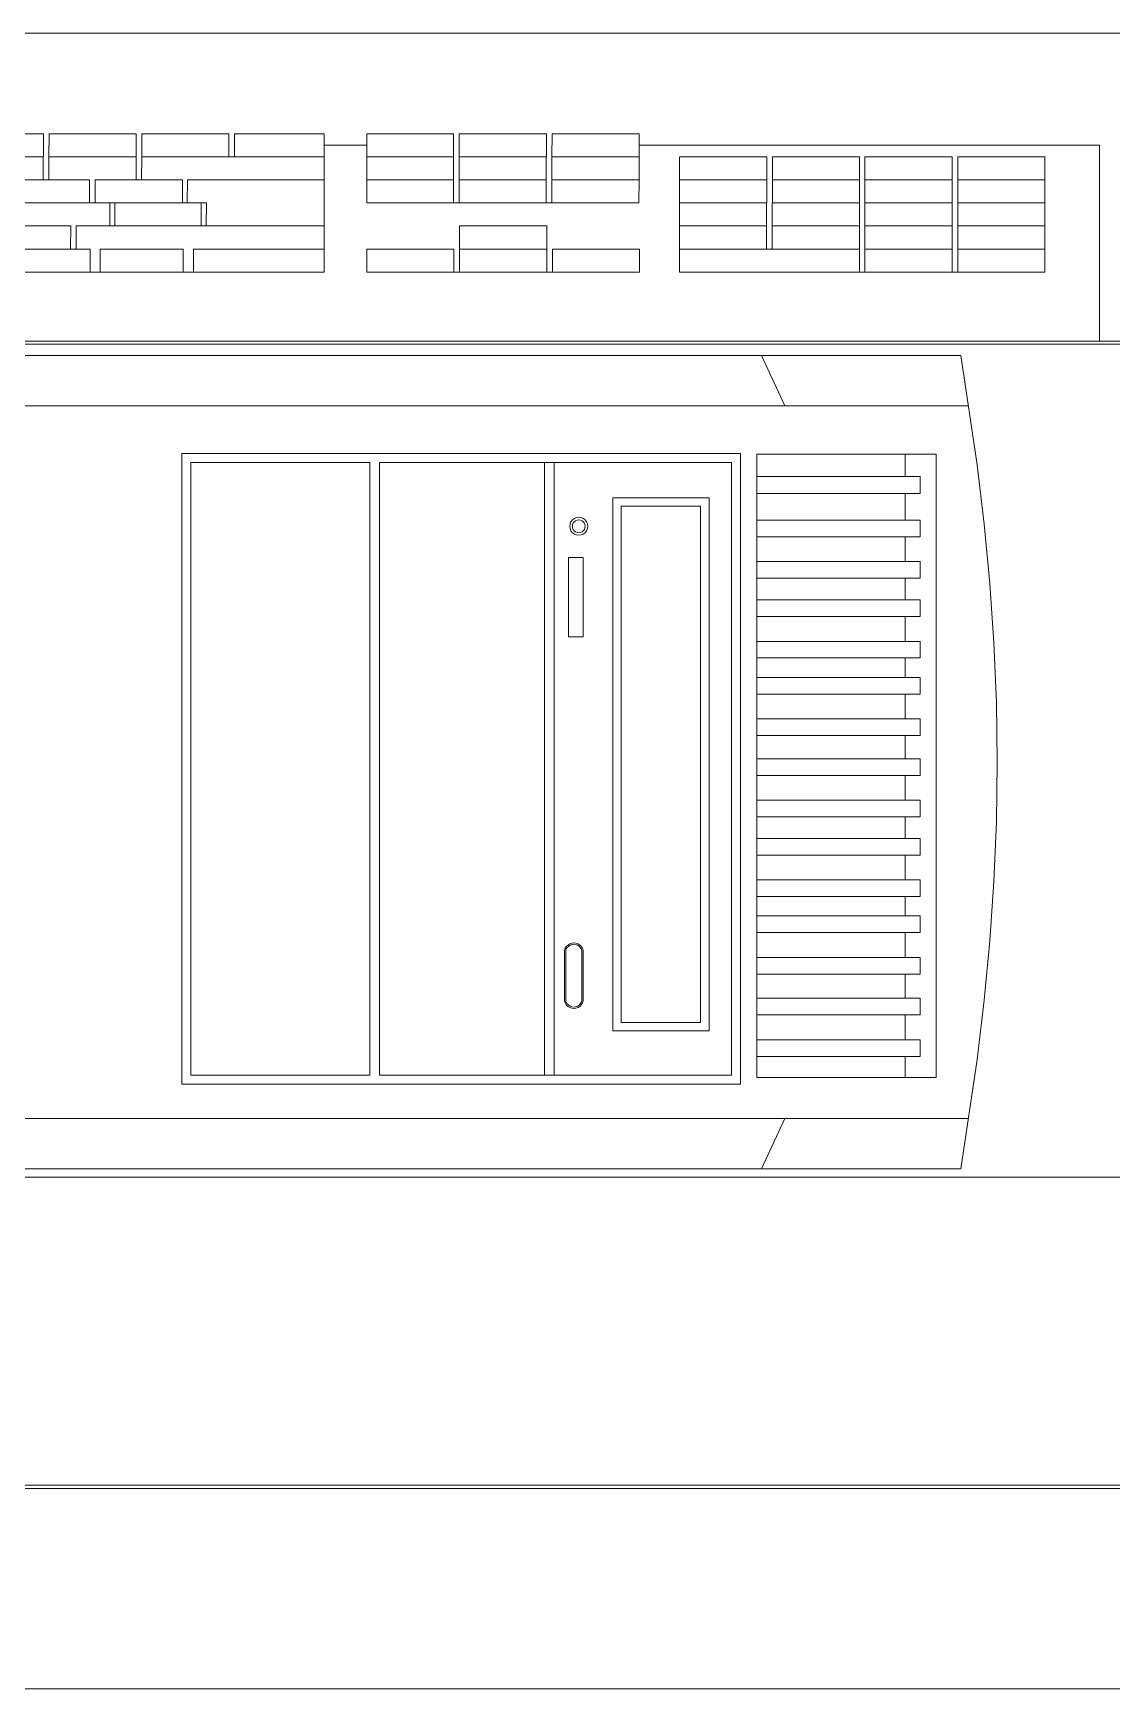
# Model space of a CAD drawing. Header units: millimetres. Extents: x 1256 to 2931, y 3298 to 3694.
# Drawn here: x 2784.24 to 2791.86, y 3399 to 3410.7 of the extents above; entities that cross this region are included whole.
import ezdxf

# ---------------------------------------------------------------- set-up
doc = ezdxf.new("R2010")
doc.units = ezdxf.units.MM
doc.layers.get('0').update_dxf_attribs({"color": 250, "lineweight": 5})
for name, color, linetype, lineweight in [('(C)1U - Gestion Cable', 250, 'Continuous', 5), ('Pantalla Rack', 250, 'Continuous', 5), ('Rack 1 - 2', 250, 'Continuous', 5), ('Servers', 250, 'Continuous', 5)]:
    doc.layers.add(name, color=color, linetype=linetype, lineweight=lineweight)

# ---------------------------------------------------------------- blocks, each defined once
blk = doc.blocks.new('TECLADO FRONTAL')
at = {"color": 250}
for p, q in [((-0.22843, 0.045), (-0.22843, 0.015)), ((-0.21013, 0.045), (-0.22843, 0.045)), ((-0.21015, 0.045), (-0.21017, 0.035)), ((-0.21013, 0.045), (-0.21014, 0.04)), ((-0.18879, 0.04), (-0.18878, 0.045)), ((-0.16986, 0.045), (-0.18878, 0.045)), ((-0.16986, 0.045), (-0.16987, 0.04)), ((-0.16865, 0.04), (-0.16864, 0.045)), ((-0.14973, 0.045), (-0.16864, 0.045)), ((-0.14973, 0.045), (-0.14974, 0.04)), ((-0.14852, 0.04), (-0.14851, 0.045)), ((-0.12959, 0.045), (-0.14851, 0.045)), ((-0.12959, 0.045), (-0.1296, 0.04)), ((-0.12838, 0.04), (-0.12837, 0.045)), ((-0.10945, 0.045), (-0.12837, 0.045)), ((-0.10945, 0.045), (-0.10946, 0.04)), ((-0.09765, 0.04), (-0.09764, 0.045)), ((-0.07872, 0.045), (-0.09764, 0.045)), ((-0.07872, 0.045), (-0.07873, 0.04)), ((-0.07751, 0.04), (-0.0775, 0.045)), ((-0.05858, 0.045), (-0.0775, 0.045)), ((-0.05858, 0.045), (-0.05859, 0.04)), ((-0.05738, 0.04), (-0.05737, 0.045)), ((-0.01831, 0.045), (-0.05737, 0.045)), ((-0.03845, 0.045), (-0.03846, 0.04)), ((-0.03724, 0.04), (-0.03723, 0.045)), ((-0.01831, 0.045), (-0.01832, 0.04)), ((-0.00757, 0.04), (-0.00755, 0.045)), ((0.01136, 0.045), (-0.00755, 0.045)), ((0.01136, 0.045), (0.01135, 0.04)), ((0.01257, 0.04), (0.01258, 0.045)), ((0.0315, 0.045), (0.01258, 0.045)), ((0.0315, 0.045), (0.03149, 0.04)), ((0.03271, 0.04), (0.03272, 0.045)), ((0.05163, 0.045), (0.03272, 0.045)), ((0.05163, 0.045), (0.05162, 0.04)), ((0.05284, 0.04), (0.05285, 0.045)), ((0.07226, 0.045), (0.05285, 0.045)), ((0.07226, 0.045), (0.07226, 0.015)), ((0.08154, 0.045), (0.08154, 0.03)), ((0.10039, 0.045), (0.08154, 0.045)), ((0.10039, 0.045), (0.10037, 0.04)), ((0.10159, 0.04), (0.1016, 0.045)), ((0.12052, 0.045), (0.1016, 0.045)), ((0.12052, 0.045), (0.12051, 0.04)), ((0.12173, 0.04), (0.12174, 0.045)), ((0.14066, 0.045), (0.12174, 0.045)), ((0.14066, 0.045), (0.14065, 0.04)), ((-0.24055, 0.0425), (-0.24055, 0)), ((-0.24055, 0.0425), (-0.22843, 0.0425)), ((-0.21014, 0.04), (-0.22843, 0.04)), ((-0.21015, 0.0425), (-0.18878, 0.0425)), ((-0.20895, 0.035), (-0.20894, 0.04)), ((-0.19002, 0.04), (-0.20894, 0.04)), ((-0.19002, 0.04), (-0.19003, 0.035)), ((-0.18882, 0.035), (-0.1888, 0.04)), ((-0.16987, 0.04), (-0.1888, 0.04)), ((-0.16989, 0.04), (-0.1699, 0.035)), ((-0.16868, 0.035), (-0.16867, 0.04)), ((-0.14974, 0.04), (-0.16867, 0.04)), ((-0.14975, 0.04), (-0.14976, 0.035)), ((-0.14854, 0.035), (-0.14853, 0.04)), ((-0.1296, 0.04), (-0.14853, 0.04)), ((-0.12962, 0.04), (-0.12963, 0.035)), ((-0.12841, 0.035), (-0.1284, 0.04)), ((-0.10946, 0.04), (-0.1284, 0.04)), ((-0.10948, 0.04), (-0.10949, 0.035)), ((-0.10946, 0.0425), (-0.09764, 0.0425)), ((-0.10827, 0.035), (-0.10826, 0.04)), ((-0.08934, 0.04), (-0.10826, 0.04)), ((-0.08934, 0.04), (-0.08935, 0.035)), ((-0.08813, 0.035), (-0.08812, 0.04)), ((-0.06921, 0.04), (-0.08812, 0.04)), ((-0.06921, 0.04), (-0.06922, 0.035)), ((-0.068, 0.035), (-0.06799, 0.04)), ((-0.04907, 0.04), (-0.06799, 0.04)), ((-0.04907, 0.04), (-0.04908, 0.035)), ((-0.04786, 0.035), (-0.04785, 0.04)), ((-0.02893, 0.04), (-0.04785, 0.04)), ((-0.02893, 0.04), (-0.02895, 0.035)), ((-0.02773, 0.035), (-0.02772, 0.04)), ((-0.0088, 0.04), (-0.02772, 0.04)), ((-0.01832, 0.0425), (-0.00756, 0.0425)), ((-0.0088, 0.04), (-0.00881, 0.035)), ((-0.00759, 0.035), (-0.00758, 0.04)), ((0.01135, 0.04), (-0.00758, 0.04)), ((0.01134, 0.04), (0.01133, 0.035)), ((0.01255, 0.035), (0.01256, 0.04)), ((0.03149, 0.04), (0.01256, 0.04)), ((0.03147, 0.04), (0.03146, 0.035)), ((0.03268, 0.035), (0.03269, 0.04)), ((0.07226, 0.04), (0.03269, 0.04)), ((0.07226, 0.0425), (0.08154, 0.0425)), ((0.10037, 0.04), (0.08154, 0.04)), ((0.10036, 0.04), (0.10035, 0.035)), ((0.10157, 0.035), (0.10158, 0.04)), ((0.12051, 0.04), (0.10158, 0.04)), ((0.1205, 0.04), (0.12049, 0.035)), ((0.1217, 0.035), (0.12171, 0.04)), ((0.14063, 0.04), (0.12171, 0.04)), ((0.14063, 0.04), (0.14062, 0.035)), ((0.14065, 0.0425), (0.24055, 0.0425)), ((0.14938, 0.04), (0.14938, 0.015)), ((0.16833, 0.04), (0.14938, 0.04)), ((0.16833, 0.04), (0.16829, 0.02)), ((0.16951, 0.02), (0.16955, 0.04)), ((0.18843, 0.04), (0.16955, 0.04)), ((0.18843, 0.04), (0.18843, 0.015)), ((0.18964, 0.04), (0.18964, 0.015)), ((0.20856, 0.04), (0.18964, 0.04)), ((0.20856, 0.04), (0.20856, 0.015)), ((0.20978, 0.04), (0.20978, 0.015)), ((0.22872, 0.04), (0.20978, 0.04)), ((0.2287, 0.04), (0.2287, 0.015)), ((0.24055, 0.0425), (0.24055, 0)), ((-0.2001, 0.035), (-0.22843, 0.035)), ((-0.2001, 0.035), (-0.20011, 0.03)), ((-0.19889, 0.03), (-0.19888, 0.035)), ((-0.17997, 0.035), (-0.19888, 0.035)), ((-0.17997, 0.035), (-0.17998, 0.03)), ((-0.17876, 0.03), (-0.17875, 0.035)), ((-0.15983, 0.035), (-0.17875, 0.035)), ((-0.15983, 0.035), (-0.15984, 0.03)), ((-0.15862, 0.03), (-0.15861, 0.035)), ((-0.13969, 0.035), (-0.15861, 0.035)), ((-0.13969, 0.035), (-0.1397, 0.03)), ((-0.13849, 0.03), (-0.13848, 0.035)), ((-0.11956, 0.035), (-0.13848, 0.035)), ((-0.11956, 0.035), (-0.11957, 0.03)), ((-0.11835, 0.03), (-0.11834, 0.035)), ((-0.07929, 0.035), (-0.11834, 0.035)), ((-0.09942, 0.035), (-0.09943, 0.03)), ((-0.09821, 0.03), (-0.0982, 0.035)), ((-0.07929, 0.035), (-0.0793, 0.03)), ((-0.07808, 0.03), (-0.07807, 0.035)), ((-0.05915, 0.035), (-0.07807, 0.035)), ((-0.05915, 0.035), (-0.05916, 0.03)), ((-0.05794, 0.03), (-0.05793, 0.035)), ((-0.03901, 0.035), (-0.05793, 0.035)), ((-0.03901, 0.035), (-0.03902, 0.03)), ((-0.03781, 0.03), (-0.03779, 0.035)), ((-0.01888, 0.035), (-0.03779, 0.035)), ((-0.01888, 0.035), (-0.01889, 0.03)), ((-0.01767, 0.03), (-0.01766, 0.035)), ((0.00126, 0.035), (-0.01766, 0.035)), ((0.00126, 0.035), (0.00125, 0.03)), ((0.00247, 0.03), (0.00248, 0.035)), ((0.02139, 0.035), (0.00248, 0.035)), ((0.02139, 0.035), (0.02138, 0.03)), ((0.0226, 0.03), (0.02261, 0.035)), ((0.04153, 0.035), (0.02261, 0.035)), ((0.04153, 0.035), (0.04152, 0.03)), ((0.0426, 0.035), (0.04259, 0.03)), ((0.07226, 0.035), (0.0426, 0.035)), ((0.10035, 0.035), (0.08154, 0.035)), ((0.10035, 0.035), (0.10034, 0.03)), ((0.10156, 0.03), (0.10157, 0.035)), ((0.12049, 0.035), (0.10157, 0.035)), ((0.12049, 0.035), (0.12048, 0.03)), ((0.12169, 0.03), (0.1217, 0.035)), ((0.14062, 0.035), (0.1217, 0.035)), ((0.14062, 0.035), (0.14061, 0.03)), ((0.16832, 0.035), (0.14938, 0.035)), ((0.18843, 0.035), (0.16954, 0.035)), ((0.20856, 0.035), (0.18964, 0.035)), ((0.22872, 0.035), (0.20978, 0.035)), ((-0.19573, 0.03), (-0.22843, 0.03)), ((-0.19573, 0.03), (-0.19574, 0.025)), ((-0.19452, 0.025), (-0.19451, 0.03)), ((-0.17559, 0.03), (-0.19451, 0.03)), ((-0.17559, 0.03), (-0.1756, 0.025)), ((-0.17439, 0.025), (-0.17438, 0.03)), ((-0.15546, 0.03), (-0.17438, 0.03)), ((-0.15546, 0.03), (-0.15547, 0.025)), ((-0.15425, 0.025), (-0.15424, 0.03)), ((-0.13532, 0.03), (-0.15424, 0.03)), ((-0.13532, 0.03), (-0.13533, 0.025)), ((-0.13411, 0.025), (-0.1341, 0.03)), ((-0.11519, 0.03), (-0.1341, 0.03)), ((-0.11519, 0.03), (-0.1152, 0.025)), ((-0.11398, 0.025), (-0.11397, 0.03)), ((-0.07491, 0.03), (-0.11397, 0.03)), ((-0.09505, 0.03), (-0.09506, 0.025)), ((-0.09384, 0.025), (-0.09383, 0.03)), ((-0.07491, 0.03), (-0.07492, 0.025)), ((-0.07371, 0.025), (-0.0737, 0.03)), ((-0.05478, 0.03), (-0.0737, 0.03)), ((-0.05478, 0.03), (-0.05479, 0.025)), ((-0.05357, 0.025), (-0.05356, 0.03)), ((-0.03464, 0.03), (-0.05356, 0.03)), ((-0.03464, 0.03), (-0.03465, 0.025)), ((-0.03343, 0.025), (-0.03342, 0.03)), ((-0.01451, 0.03), (-0.03342, 0.03)), ((-0.01451, 0.03), (-0.01452, 0.025)), ((-0.0133, 0.025), (-0.01329, 0.03)), ((0.04561, 0.03), (-0.01329, 0.03)), ((0.00563, 0.03), (0.00562, 0.025)), ((0.00684, 0.025), (0.00685, 0.03)), ((0.02577, 0.03), (0.02576, 0.025)), ((0.02684, 0.03), (0.02683, 0.025)), ((0.04561, 0.03), (0.0456, 0.025)), ((0.04561, 0.03), (0.04672, 0.03)), ((0.04672, 0.03), (0.04671, 0.025)), ((0.14061, 0.03), (0.08154, 0.03)), ((0.16831, 0.03), (0.14938, 0.03)), ((0.18843, 0.03), (0.16953, 0.03)), ((0.20856, 0.03), (0.18964, 0.03)), ((0.22872, 0.03), (0.20978, 0.03)), ((-0.22844, 0.025), (-0.18408, 0.025)), ((-0.18408, 0.025), (-0.22844, 0.025)), ((-0.18408, 0.025), (-0.18409, 0.02)), ((-0.18288, 0.02), (-0.18286, 0.025)), ((-0.18286, 0.025), (-0.16395, 0.025)), ((-0.16395, 0.025), (-0.18286, 0.025)), ((-0.16395, 0.025), (-0.16396, 0.02)), ((-0.16274, 0.02), (-0.16273, 0.025)), ((-0.16273, 0.025), (-0.14381, 0.025)), ((-0.14381, 0.025), (-0.16273, 0.025)), ((-0.14381, 0.025), (-0.14382, 0.02)), ((-0.1426, 0.02), (-0.14259, 0.025)), ((-0.14259, 0.025), (-0.12368, 0.025)), ((-0.12368, 0.025), (-0.14259, 0.025)), ((-0.12368, 0.025), (-0.12369, 0.02)), ((-0.12247, 0.02), (-0.12246, 0.025)), ((-0.12246, 0.025), (-0.0834, 0.025)), ((-0.0834, 0.025), (-0.12246, 0.025)), ((-0.10354, 0.025), (-0.10355, 0.02)), ((-0.10233, 0.02), (-0.10232, 0.025)), ((-0.0834, 0.025), (-0.08341, 0.02)), ((-0.08219, 0.02), (-0.08218, 0.025)), ((-0.08218, 0.025), (-0.06327, 0.025)), ((-0.06327, 0.025), (-0.08218, 0.025)), ((-0.06327, 0.025), (-0.06328, 0.02)), ((-0.06206, 0.02), (-0.06205, 0.025)), ((-0.06205, 0.025), (-0.04313, 0.025)), ((-0.04313, 0.025), (-0.06205, 0.025)), ((-0.04313, 0.025), (-0.04314, 0.02)), ((-0.04192, 0.02), (-0.04191, 0.025)), ((-0.04191, 0.025), (-0.02299, 0.025)), ((-0.02299, 0.025), (-0.04191, 0.025)), ((-0.02299, 0.025), (-0.02301, 0.02)), ((-0.02179, 0.02), (-0.02178, 0.025)), ((-0.02178, 0.025), (-0.00286, 0.025)), ((-0.00286, 0.025), (-0.02178, 0.025)), ((-0.00286, 0.025), (-0.00287, 0.02)), ((-0.00165, 0.02), (-0.00164, 0.025)), ((-0.00164, 0.025), (0.01728, 0.025)), ((0.01728, 0.025), (-0.00164, 0.025)), ((0.01728, 0.025), (0.01727, 0.02)), ((0.01849, 0.02), (0.0185, 0.025)), ((0.0185, 0.025), (0.07226, 0.025)), ((0.07226, 0.025), (0.0185, 0.025)), ((0.10168, 0.02), (0.10169, 0.025)), ((0.10169, 0.025), (0.12061, 0.025)), ((0.12061, 0.025), (0.10169, 0.025)), ((0.12061, 0.025), (0.1206, 0.02)), ((0.14938, 0.025), (0.1683, 0.025)), ((0.16952, 0.025), (0.18843, 0.025)), ((0.18843, 0.025), (0.16952, 0.025)), ((0.18964, 0.025), (0.20856, 0.025)), ((0.20856, 0.025), (0.18964, 0.025)), ((0.20978, 0.025), (0.22871, 0.025)), ((0.22871, 0.025), (0.20978, 0.025)), ((-0.22845, 0.02), (-0.19998, 0.02)), ((-0.22843, 0.02), (-0.19998, 0.02)), ((-0.19998, 0.02), (-0.19998, 0.015)), ((-0.19779, 0.02), (-0.17978, 0.02)), ((-0.19779, 0.02), (-0.19779, 0.015)), ((-0.19779, 0.02), (-0.17978, 0.02)), ((-0.17978, 0.02), (-0.17978, 0.015)), ((-0.17757, 0.02), (-0.14912, 0.02)), ((-0.17757, 0.02), (-0.17757, 0.015)), ((-0.17757, 0.02), (-0.14912, 0.02)), ((-0.14912, 0.02), (-0.14912, 0.015)), ((-0.1479, 0.02), (-0.00817, 0.02)), ((-0.1479, 0.02), (-0.1479, 0.015)), ((-0.1479, 0.02), (-0.00817, 0.02)), ((-0.00817, 0.02), (-0.00817, 0.015)), ((-0.00695, 0.02), (0.02151, 0.02)), ((-0.00695, 0.02), (-0.00695, 0.015)), ((-0.00695, 0.02), (0.02151, 0.02)), ((0.02151, 0.02), (0.02151, 0.015)), ((0.0237, 0.02), (0.04172, 0.02)), ((0.0237, 0.02), (0.0237, 0.015)), ((0.0237, 0.02), (0.04172, 0.02)), ((0.04172, 0.02), (0.04172, 0.015)), ((0.04392, 0.02), (0.07226, 0.02)), ((0.04392, 0.02), (0.04392, 0.015)), ((0.04392, 0.02), (0.07226, 0.02)), ((0.08154, 0.02), (0.10046, 0.02)), ((0.08154, 0.02), (0.08154, 0.015)), ((0.08154, 0.02), (0.10046, 0.02)), ((0.10046, 0.02), (0.10046, 0.015)), ((0.10168, 0.02), (0.12059, 0.02)), ((0.10168, 0.02), (0.10168, 0.015)), ((0.10168, 0.02), (0.12059, 0.02)), ((0.12059, 0.02), (0.12059, 0.015)), ((0.12181, 0.02), (0.14073, 0.02)), ((0.12181, 0.02), (0.12181, 0.015)), ((0.12181, 0.02), (0.14073, 0.02)), ((0.14073, 0.02), (0.14073, 0.015)), ((0.14938, 0.02), (0.18843, 0.02)), ((0.14938, 0.02), (0.18843, 0.02)), ((0.18964, 0.02), (0.20856, 0.02)), ((0.18964, 0.02), (0.20856, 0.02)), ((0.20978, 0.02), (0.2287, 0.02)), ((0.20978, 0.02), (0.2287, 0.02)), ((-0.22843, 0.015), (0.07226, 0.015)), ((0.08154, 0.015), (0.14073, 0.015)), ((0.14938, 0.015), (0.2287, 0.015)), ((-0.24055, 0), (0.24055, 0))]:
    blk.add_line(p, q, dxfattribs=at)

msp = doc.modelspace()

# ---------------------------------------------------------------- linework, layer by layer
at = {"layer": '(C)1U - Gestion Cable'}
for points in [[(2772.805, 3410.7), (2795.268, 3410.7)], [(2795.268, 3408.502), (2772.805, 3408.502)], [(2772.805, 3402.618), (2795.268, 3402.618)], [(2795.268, 3400.419), (2772.805, 3400.419)]]:
    msp.add_lwpolyline(points, dxfattribs=at)
for p, q in [((2783.938, 3408.524), (2794.103, 3408.524)), ((2783.938, 3400.442), (2794.103, 3400.442))]:
    msp.add_line(p, q)
at = {"layer": 'Rack 1 - 2'}
for p, q in [((2781.847, 3399.004), (2786.226, 3399.004)), ((2786.226, 3399.004), (2796.078, 3399.004))]:
    msp.add_line(p, q, dxfattribs=at)
at = {"layer": 'Servers'}
for p, q in [((2790.789, 3408.422), (2777.285, 3408.422)), ((2777.285, 3408.422), (2790.789, 3408.422)), ((2789.545, 3408.067), (2789.381, 3408.422)), ((2790.904, 3407.65), (2790.789, 3408.422)), ((2789.545, 3408.067), (2777.827, 3408.067)), ((2788.839, 3408.067), (2790.841, 3408.067)), ((2785.286, 3403.276), (2785.286, 3407.73)), ((2785.286, 3407.73), (2789.232, 3407.73)), ((2789.232, 3407.73), (2789.232, 3403.276)), ((2786.614, 3407.667), (2785.349, 3407.667)), ((2785.349, 3407.667), (2785.349, 3403.339)), ((2786.614, 3407.667), (2786.614, 3403.339)), ((2787.847, 3407.667), (2786.682, 3407.667)), ((2786.682, 3403.339), (2786.682, 3407.667)), ((2787.847, 3407.667), (2787.847, 3403.339)), ((2787.916, 3407.667), (2787.847, 3407.667)), ((2787.916, 3403.339), (2787.916, 3407.667)), ((2789.169, 3407.667), (2787.916, 3407.667)), ((2789.169, 3403.339), (2789.169, 3407.667)), ((2789.349, 3407.567), (2789.349, 3407.725)), ((2789.349, 3407.725), (2790.396, 3407.725)), ((2790.396, 3407.725), (2790.396, 3407.567)), ((2790.396, 3407.725), (2790.616, 3407.725)), ((2790.616, 3407.725), (2790.616, 3403.322)), ((2790.955, 3407.232), (2790.904, 3407.65)), ((2789.349, 3407.449), (2789.349, 3407.567)), ((2790.396, 3407.567), (2789.349, 3407.567)), ((2790.501, 3407.567), (2790.396, 3407.567)), ((2790.501, 3407.567), (2790.501, 3407.449)), ((2788.331, 3407.418), (2789.011, 3407.418)), ((2788.331, 3403.651), (2788.331, 3407.418)), ((2789.011, 3407.418), (2789.011, 3403.651)), ((2789.349, 3407.449), (2790.396, 3407.449)), ((2789.349, 3407.26), (2789.349, 3407.449)), ((2790.396, 3407.449), (2790.396, 3407.26)), ((2790.396, 3407.449), (2790.501, 3407.449)), ((2788.045, 3407.261), (2788.035, 3407.248)), ((2788.059, 3407.271), (2788.045, 3407.261)), ((2788.074, 3407.278), (2788.059, 3407.271)), ((2788.079, 3407.26), (2788.068, 3407.256)), ((2788.09, 3407.28), (2788.074, 3407.278)), ((2788.09, 3407.262), (2788.079, 3407.26)), ((2788.107, 3407.278), (2788.09, 3407.28)), ((2788.102, 3407.26), (2788.09, 3407.262)), ((2788.113, 3407.256), (2788.102, 3407.26)), ((2788.122, 3407.271), (2788.107, 3407.278)), ((2788.135, 3407.261), (2788.122, 3407.271)), ((2788.145, 3407.248), (2788.135, 3407.261)), ((2788.39, 3407.359), (2788.39, 3403.711)), ((2788.951, 3407.359), (2788.39, 3407.359)), ((2788.951, 3403.711), (2788.951, 3407.359)), ((2789.349, 3407.142), (2789.349, 3407.26)), ((2790.396, 3407.26), (2789.349, 3407.26)), ((2790.501, 3407.26), (2790.396, 3407.26)), ((2790.501, 3407.26), (2790.501, 3407.142)), ((2788.029, 3407.233), (2788.027, 3407.216)), ((2788.027, 3407.216), (2788.029, 3407.2)), ((2788.035, 3407.248), (2788.029, 3407.233)), ((2788.029, 3407.2), (2788.035, 3407.184)), ((2788.035, 3407.184), (2788.045, 3407.171)), ((2788.046, 3407.228), (2788.045, 3407.216)), ((2788.045, 3407.216), (2788.046, 3407.204)), ((2788.045, 3407.171), (2788.059, 3407.161)), ((2788.051, 3407.239), (2788.046, 3407.228)), ((2788.046, 3407.204), (2788.051, 3407.194)), ((2788.058, 3407.248), (2788.051, 3407.239)), ((2788.051, 3407.194), (2788.058, 3407.184)), ((2788.068, 3407.256), (2788.058, 3407.248)), ((2788.058, 3407.184), (2788.068, 3407.177)), ((2788.059, 3407.161), (2788.074, 3407.155)), ((2788.068, 3407.177), (2788.079, 3407.172)), ((2788.074, 3407.155), (2788.09, 3407.153)), ((2788.079, 3407.172), (2788.09, 3407.171)), ((2788.09, 3407.171), (2788.102, 3407.172)), ((2788.09, 3407.153), (2788.107, 3407.155)), ((2788.102, 3407.172), (2788.113, 3407.177)), ((2788.107, 3407.155), (2788.122, 3407.161)), ((2788.122, 3407.248), (2788.113, 3407.256)), ((2788.113, 3407.177), (2788.122, 3407.184)), ((2788.13, 3407.239), (2788.122, 3407.248)), ((2788.122, 3407.184), (2788.13, 3407.194)), ((2788.122, 3407.161), (2788.135, 3407.171)), ((2788.134, 3407.228), (2788.13, 3407.239)), ((2788.13, 3407.194), (2788.134, 3407.204)), ((2788.136, 3407.216), (2788.134, 3407.228)), ((2788.134, 3407.204), (2788.136, 3407.216)), ((2788.135, 3407.171), (2788.145, 3407.184)), ((2788.152, 3407.233), (2788.145, 3407.248)), ((2788.145, 3407.184), (2788.152, 3407.2)), ((2788.154, 3407.216), (2788.152, 3407.233)), ((2788.152, 3407.2), (2788.154, 3407.216)), ((2789.349, 3407.142), (2790.396, 3407.142)), ((2789.349, 3406.967), (2789.349, 3407.142)), ((2790.396, 3407.142), (2790.396, 3406.967)), ((2790.396, 3407.142), (2790.501, 3407.142)), ((2790.994, 3406.813), (2790.955, 3407.232)), ((2788.017, 3406.995), (2788.122, 3406.995)), ((2788.017, 3406.436), (2788.017, 3406.995)), ((2788.122, 3406.995), (2788.122, 3406.436)), ((2789.349, 3406.849), (2789.349, 3406.967)), ((2790.396, 3406.967), (2789.349, 3406.967)), ((2790.501, 3406.967), (2790.396, 3406.967)), ((2790.501, 3406.967), (2790.501, 3406.849)), ((2789.349, 3406.849), (2790.396, 3406.849)), ((2789.349, 3406.697), (2789.349, 3406.849)), ((2790.396, 3406.849), (2790.396, 3406.697)), ((2790.396, 3406.849), (2790.501, 3406.849)), ((2791.023, 3406.392), (2790.994, 3406.813)), ((2789.349, 3406.579), (2789.349, 3406.697)), ((2790.396, 3406.697), (2789.349, 3406.697)), ((2790.501, 3406.697), (2790.396, 3406.697)), ((2790.501, 3406.697), (2790.501, 3406.579)), ((2789.349, 3406.579), (2790.396, 3406.579)), ((2789.349, 3406.403), (2789.349, 3406.579)), ((2790.396, 3406.579), (2790.396, 3406.403)), ((2790.396, 3406.579), (2790.501, 3406.579)), ((2788.122, 3406.436), (2788.017, 3406.436)), ((2789.349, 3406.286), (2789.349, 3406.403)), ((2790.396, 3406.403), (2789.349, 3406.403)), ((2790.501, 3406.403), (2790.396, 3406.403)), ((2790.501, 3406.403), (2790.501, 3406.286)), ((2791.04, 3405.971), (2791.023, 3406.392)), ((2789.349, 3406.286), (2790.396, 3406.286)), ((2789.349, 3406.149), (2789.349, 3406.286)), ((2790.396, 3406.286), (2790.396, 3406.149)), ((2790.396, 3406.286), (2790.501, 3406.286)), ((2789.349, 3406.031), (2789.349, 3406.149)), ((2790.396, 3406.149), (2789.349, 3406.149)), ((2790.501, 3406.149), (2790.396, 3406.149)), ((2790.501, 3406.149), (2790.501, 3406.031)), ((2789.349, 3406.031), (2790.396, 3406.031)), ((2789.349, 3405.856), (2789.349, 3406.031)), ((2790.396, 3406.031), (2790.396, 3405.856)), ((2790.396, 3406.031), (2790.501, 3406.031)), ((2789.349, 3405.738), (2789.349, 3405.856)), ((2790.396, 3405.856), (2789.349, 3405.856)), ((2790.501, 3405.856), (2790.396, 3405.856)), ((2790.501, 3405.856), (2790.501, 3405.738)), ((2791.045, 3405.55), (2791.04, 3405.971)), ((2789.349, 3405.738), (2790.396, 3405.738)), ((2789.349, 3405.574), (2789.349, 3405.738)), ((2790.396, 3405.738), (2790.396, 3405.574)), ((2790.396, 3405.738), (2790.501, 3405.738)), ((2789.349, 3405.457), (2789.349, 3405.574)), ((2790.396, 3405.574), (2789.349, 3405.574)), ((2790.501, 3405.574), (2790.396, 3405.574)), ((2790.501, 3405.574), (2790.501, 3405.457)), ((2791.04, 3405.129), (2791.045, 3405.55)), ((2789.349, 3405.457), (2790.396, 3405.457)), ((2789.349, 3405.281), (2789.349, 3405.457)), ((2790.396, 3405.457), (2790.396, 3405.281)), ((2790.396, 3405.457), (2790.501, 3405.457)), ((2789.349, 3405.164), (2789.349, 3405.281)), ((2790.396, 3405.281), (2789.349, 3405.281)), ((2790.501, 3405.281), (2790.396, 3405.281)), ((2790.501, 3405.281), (2790.501, 3405.164)), ((2789.349, 3405.164), (2790.396, 3405.164)), ((2789.349, 3405.011), (2789.349, 3405.164)), ((2790.396, 3405.164), (2790.396, 3405.011)), ((2790.396, 3405.164), (2790.501, 3405.164)), ((2791.023, 3404.708), (2791.04, 3405.129)), ((2789.349, 3404.893), (2789.349, 3405.011)), ((2790.396, 3405.011), (2789.349, 3405.011)), ((2790.501, 3405.011), (2790.396, 3405.011)), ((2790.501, 3405.011), (2790.501, 3404.893)), ((2789.349, 3404.893), (2790.396, 3404.893)), ((2789.349, 3404.718), (2789.349, 3404.893)), ((2790.396, 3404.893), (2790.396, 3404.718)), ((2790.396, 3404.893), (2790.501, 3404.893)), ((2789.349, 3404.6), (2789.349, 3404.718)), ((2790.396, 3404.718), (2789.349, 3404.718)), ((2790.501, 3404.718), (2790.396, 3404.718)), ((2790.501, 3404.718), (2790.501, 3404.6)), ((2790.994, 3404.287), (2791.023, 3404.708)), ((2789.349, 3404.6), (2790.396, 3404.6)), ((2789.349, 3404.464), (2789.349, 3404.6)), ((2790.396, 3404.6), (2790.396, 3404.464)), ((2790.396, 3404.6), (2790.501, 3404.6)), ((2789.349, 3404.346), (2789.349, 3404.464)), ((2790.396, 3404.464), (2789.349, 3404.464)), ((2790.501, 3404.464), (2790.396, 3404.464)), ((2790.501, 3404.464), (2790.501, 3404.346)), ((2789.349, 3404.346), (2790.396, 3404.346)), ((2789.349, 3404.171), (2789.349, 3404.346)), ((2790.396, 3404.346), (2790.396, 3404.171)), ((2790.396, 3404.346), (2790.501, 3404.346)), ((2787.994, 3404.235), (2787.989, 3404.22)), ((2787.989, 3403.863), (2787.989, 3404.22)), ((2788.002, 3404.248), (2787.994, 3404.235)), ((2788.002, 3404.231), (2787.998, 3404.219)), ((2787.998, 3404.219), (2787.998, 3403.865)), ((2788.013, 3404.258), (2788.002, 3404.248)), ((2788.009, 3404.242), (2788.002, 3404.231)), ((2788.019, 3404.251), (2788.009, 3404.242)), ((2788.026, 3404.266), (2788.013, 3404.258)), ((2788.03, 3404.258), (2788.019, 3404.251)), ((2788.04, 3404.271), (2788.026, 3404.266)), ((2788.042, 3404.262), (2788.03, 3404.258)), ((2788.055, 3404.273), (2788.04, 3404.271)), ((2788.055, 3404.264), (2788.042, 3404.262)), ((2788.07, 3404.271), (2788.055, 3404.273)), ((2788.068, 3404.262), (2788.055, 3404.264)), ((2788.08, 3404.258), (2788.068, 3404.262)), ((2788.085, 3404.266), (2788.07, 3404.271)), ((2788.092, 3404.251), (2788.08, 3404.258)), ((2788.097, 3404.258), (2788.085, 3404.266)), ((2788.101, 3404.242), (2788.092, 3404.251)), ((2788.108, 3404.248), (2788.097, 3404.258)), ((2788.108, 3404.231), (2788.101, 3404.242)), ((2788.116, 3404.235), (2788.108, 3404.248)), ((2788.112, 3404.219), (2788.108, 3404.231)), ((2788.112, 3403.865), (2788.112, 3404.219)), ((2788.122, 3404.22), (2788.116, 3404.235)), ((2788.122, 3404.22), (2788.122, 3403.863)), ((2790.955, 3403.868), (2790.994, 3404.287)), ((2789.349, 3404.053), (2789.349, 3404.171)), ((2790.396, 3404.171), (2789.349, 3404.171)), ((2790.501, 3404.171), (2790.396, 3404.171)), ((2790.501, 3404.171), (2790.501, 3404.053)), ((2789.349, 3404.053), (2790.396, 3404.053)), ((2789.349, 3403.882), (2789.349, 3404.053)), ((2790.396, 3404.053), (2790.396, 3403.882)), ((2790.396, 3404.053), (2790.501, 3404.053)), ((2789.349, 3403.764), (2789.349, 3403.882)), ((2790.396, 3403.882), (2789.349, 3403.882)), ((2790.501, 3403.882), (2790.396, 3403.882)), ((2790.501, 3403.882), (2790.501, 3403.764)), ((2790.904, 3403.45), (2790.955, 3403.868)), ((2787.989, 3403.863), (2787.994, 3403.849)), ((2787.994, 3403.849), (2788.002, 3403.836)), ((2787.998, 3403.865), (2788.002, 3403.853)), ((2788.002, 3403.853), (2788.009, 3403.842)), ((2788.002, 3403.836), (2788.013, 3403.825)), ((2788.009, 3403.842), (2788.019, 3403.833)), ((2788.013, 3403.825), (2788.026, 3403.817)), ((2788.019, 3403.833), (2788.03, 3403.826)), ((2788.026, 3403.817), (2788.04, 3403.812)), ((2788.03, 3403.826), (2788.042, 3403.821)), ((2788.04, 3403.812), (2788.055, 3403.81)), ((2788.042, 3403.821), (2788.055, 3403.82)), ((2788.055, 3403.82), (2788.068, 3403.821)), ((2788.055, 3403.81), (2788.07, 3403.812)), ((2788.068, 3403.821), (2788.08, 3403.826)), ((2788.07, 3403.812), (2788.085, 3403.817)), ((2788.08, 3403.826), (2788.092, 3403.833)), ((2788.085, 3403.817), (2788.097, 3403.825)), ((2788.092, 3403.833), (2788.101, 3403.842)), ((2788.097, 3403.825), (2788.108, 3403.836)), ((2788.101, 3403.842), (2788.108, 3403.853)), ((2788.108, 3403.853), (2788.112, 3403.865)), ((2788.108, 3403.836), (2788.116, 3403.849)), ((2788.116, 3403.849), (2788.122, 3403.863)), ((2789.349, 3403.764), (2790.396, 3403.764)), ((2789.349, 3403.589), (2789.349, 3403.764)), ((2790.396, 3403.764), (2790.396, 3403.589)), ((2790.396, 3403.764), (2790.501, 3403.764)), ((2789.011, 3403.651), (2788.331, 3403.651)), ((2788.39, 3403.711), (2788.951, 3403.711)), ((2789.349, 3403.471), (2789.349, 3403.589)), ((2790.396, 3403.589), (2789.349, 3403.589)), ((2790.501, 3403.589), (2790.396, 3403.589)), ((2790.501, 3403.589), (2790.501, 3403.471)), ((2789.349, 3403.471), (2790.396, 3403.471)), ((2789.349, 3403.322), (2789.349, 3403.471)), ((2790.396, 3403.471), (2790.396, 3403.322)), ((2790.396, 3403.471), (2790.501, 3403.471)), ((2790.789, 3402.678), (2790.904, 3403.45)), ((2785.349, 3403.339), (2786.614, 3403.339)), ((2786.682, 3403.339), (2787.847, 3403.339)), ((2787.847, 3403.339), (2787.916, 3403.339)), ((2787.916, 3403.339), (2789.169, 3403.339)), ((2790.396, 3403.322), (2789.349, 3403.322)), ((2790.616, 3403.322), (2790.396, 3403.322)), ((2789.232, 3403.276), (2785.286, 3403.276)), ((2789.545, 3403.033), (2777.827, 3403.033)), ((2788.839, 3403.033), (2790.841, 3403.033)), ((2789.545, 3403.033), (2789.381, 3402.678)), ((2777.285, 3402.678), (2789.381, 3402.678)), ((2790.789, 3402.678), (2777.285, 3402.678))]:
    msp.add_line(p, q, dxfattribs=at)

# ---------------------------------------------------------------- block references
at = {"layer": 'Pantalla Rack', "xscale": 32.55398808350918, "yscale": 32.55398808350918, "zscale": 32.55398808350918}
msp.add_blockref('TECLADO FRONTAL', (2783.938, 3408.524), dxfattribs=at)

doc.saveas('drawing.dxf')
